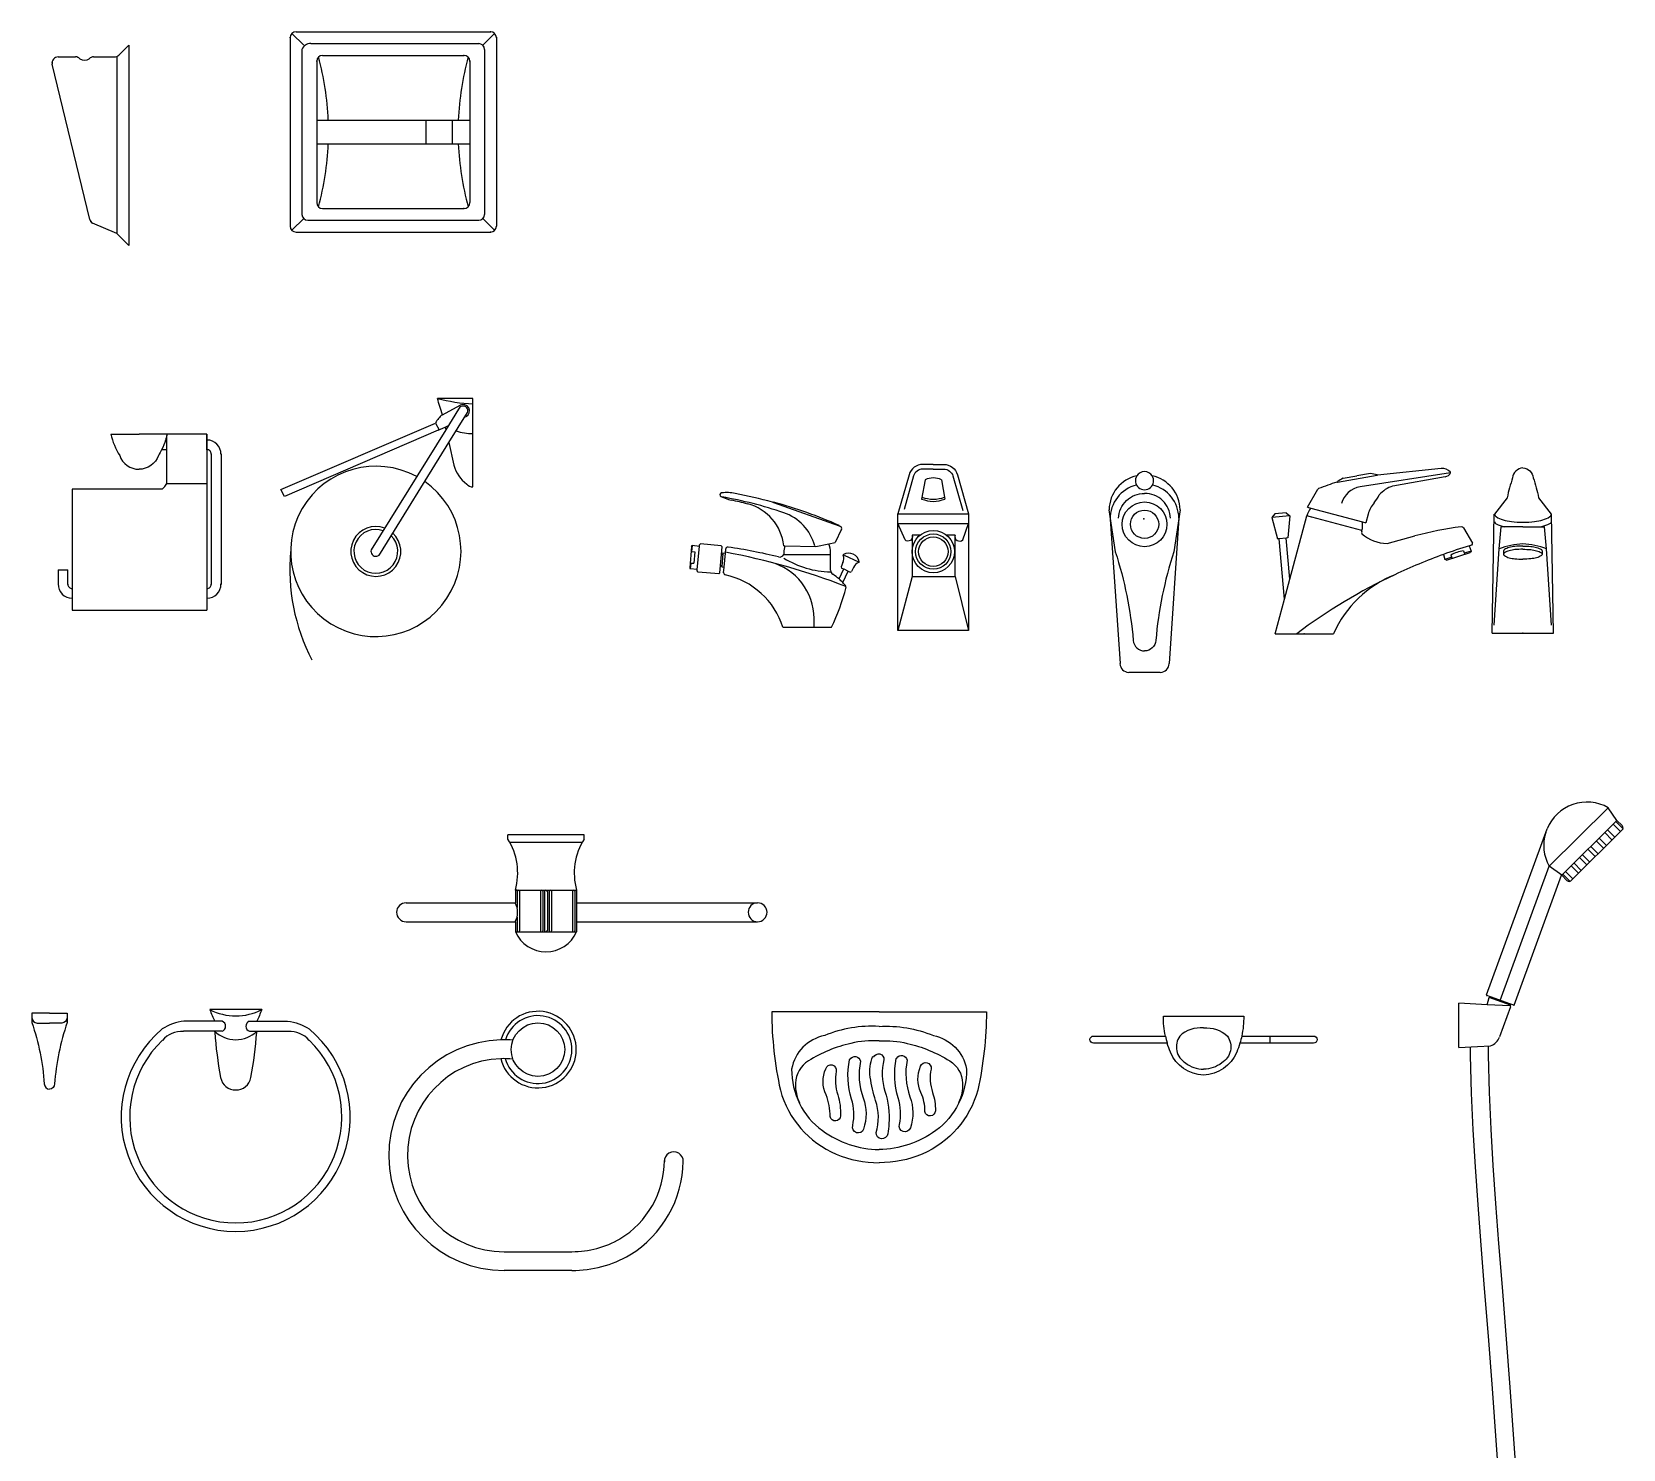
# Model space of a CAD drawing. Header units: metres. Extents: x 30 to 38.4, y 11.3 to 22.1.
# Drawn here: x 31.762 to 33.113, y 20.935 to 22.138 of the extents above; entities that cross this region are included whole.
import ezdxf
from ezdxf.enums import TextEntityAlignment as Align

# ---------------------------------------------------------------- set-up
doc = ezdxf.new("R2010")
doc.units = ezdxf.units.M
doc.header["$MEASUREMENT"] = 0
for name, color, linetype in [('ID-WC', 7, 'Continuous'), ('WC-DET1', 8, 'Continuous'), ('WC-DET2', 15, 'Continuous'), ('WC-OUTL', 7, 'Continuous'), ('WC-SERIAL', 4, 'Continuous')]:
    doc.layers.add(name, color=color, linetype=linetype)
doc.styles.get("Standard").update_dxf_attribs({"font": 'arial.ttf'})

# ---------------------------------------------------------------- blocks, each defined once
blk = doc.blocks.new('TS206AS')
at = {"layer": 'WC-DET1', "color": 7}
for p, q in [((-0.0287, 0.1059), (0.0272, 0.086)), ((-0.0189, 0.0692), (0.0072, 0.0685)), ((0.0072, 0.0685), (0.0183, 0.0708)), ((0.031, 0.0495), (0.0347, 0.0477))]:
    blk.add_line(p, q, dxfattribs=at)
at = {"layer": 'WC-DET1', "color": 8, "linetype": 'Continuous'}
for p, q in [((-0.0976, 0.0693), (-0.0981, 0.0643)), ((-0.0994, 0.0545), (-0.0962, 0.0543)), ((-0.0989, 0.0545), (-0.0993, 0.0496)), ((-0.0985, 0.0644), (-0.0954, 0.0641)), ((-0.0954, 0.0641), (-0.0962, 0.0543)), ((-0.0715, 0.0626), (-0.0725, 0.0516))]:
    blk.add_line(p, q, dxfattribs=at)
at = {"layer": 'WC-DET1', "color": 7, "linetype": 'Continuous'}
for p, q in [((-0.0933, 0.049), (-0.0915, 0.0687)), ((-0.0735, 0.0525), (-0.0727, 0.0619))]:
    blk.add_line(p, q, dxfattribs=at)
at = {"layer": 'WC-DET1', "color": 8}
for p, q in [((-0.0705, 0.051), (-0.0694, 0.0629)), ((-0.0198, 0.0617), (0.0198, 0.0617)), ((0.0314, 0.0612), (0.0434, 0.0555)), ((0.0058, 0), (0.0058, 0.0074))]:
    blk.add_line(p, q, dxfattribs=at)
for centre, radius, start, end in [((-0.1273, -0.2142), 0.3294, 70.9747, 80.4212), ((-0.0333, 0.0583), 0.0412, 15.35, 70.9747), ((-0.1751, -0.5026), 0.5761, 68.8341, 79.4222), ((-0.0436, 0.0074), 0.0494, 0, 75.5442), ((0.022, 0.1272), 0.0803, 238.6514, 268.3708)]:
    blk.add_arc(centre, radius, start, end, dxfattribs=at)
at = {"layer": 'WC-DET1', "color": 7}
blk.add_arc((0, 0.0101), 0.0411, 42.725, 48.7963, dxfattribs=at)
at = {"layer": 'WC-OUTL'}
for p, q in [((-0.0294, 0.1061), (-0.0287, 0.1059)), ((-0.0286, 0.106), (-0.0287, 0.1059)), ((0.0291, 0.0834), (0.0238, 0.0719)), ((0.0272, 0.086), (0.0273, 0.0862)), ((0.0272, 0.086), (0.0282, 0.0856)), ((-0.0729, 0.0692), (-0.0722, 0.0683)), ((-0.0199, 0.0692), (-0.0195, 0.0692)), ((-0.0195, 0.0692), (-0.0189, 0.0692)), ((0.0183, 0.0708), (0.0238, 0.0719)), ((-0.0715, 0.0631), (-0.0694, 0.0629)), ((-0.0694, 0.0629), (-0.0691, 0.0666)), ((0.0198, 0.0617), (0.0198, 0.0635)), ((0.0198, 0.0485), (0.0198, 0.0617)), ((0.0303, 0.0549), (0.0287, 0.0514)), ((-0.0741, 0.0461), (-0.075, 0.0454)), ((-0.0735, 0.0525), (-0.0732, 0.0525)), ((-0.0725, 0.0516), (-0.0725, 0.0512)), ((-0.0725, 0.0512), (-0.0705, 0.051)), ((-0.0709, 0.0463), (-0.0705, 0.051)), ((0.0287, 0.0514), (0.0291, 0.0503)), ((0.0291, 0.0503), (0.031, 0.0495)), ((0.0347, 0.0477), (0.0366, 0.0469)), ((0.0366, 0.0469), (0.0377, 0.0473)), ((0.0393, 0.0507), (0.0377, 0.0473)), ((-0.0206, 0), (0.0206, 0)), ((-0.0173, 0), (0.0206, 0))]:
    blk.add_line(p, q, dxfattribs=at)
at = {"layer": 'WC-OUTL', "linetype": 'Continuous'}
for p, q in [((-0.0982, 0.0685), (-0.0997, 0.0504)), ((-0.0982, 0.0685), (-0.0976, 0.0693)), ((-0.0915, 0.0687), (-0.0976, 0.0693)), ((-0.0915, 0.0687), (-0.0914, 0.07)), ((-0.0905, 0.0707), (-0.0914, 0.07)), ((-0.0729, 0.0692), (-0.0905, 0.0707)), ((-0.0727, 0.0619), (-0.0722, 0.0683)), ((-0.0727, 0.0619), (-0.0724, 0.0619)), ((-0.0715, 0.0631), (-0.0715, 0.0626)), ((-0.0715, 0.0631), (-0.0715, 0.0626)), ((-0.0198, 0.0635), (-0.0198, 0.0617)), ((-0.0997, 0.0504), (-0.0993, 0.0496)), ((-0.0933, 0.049), (-0.0993, 0.0496)), ((-0.0934, 0.0478), (-0.0933, 0.049)), ((-0.0926, 0.0469), (-0.0934, 0.0478)), ((-0.075, 0.0454), (-0.0926, 0.0469)), ((-0.0741, 0.0461), (-0.0735, 0.0525)), ((-0.0725, 0.0516), (-0.0725, 0.0512)), ((0.0271, 0.0411), (0.031, 0.0495)), ((0.0302, 0.038), (0.0347, 0.0477))]:
    blk.add_line(p, q, dxfattribs=at)
at = {"layer": 'WC-OUTL'}
for centre, radius, start, end in [((-0.0725, 0.1124), 0.00165, 95.1491, 245.0653), ((-0.0558, 0.1483), 0.0412, 245.0653, 257.8972), ((-0.0689, 0.0731), 0.0412, 79.2209, 95.1491), ((-0.1382, -0.291), 0.4118, 74.6844, 79.2254), ((-0.133, -0.2117), 0.3269, 75.3849, 77.8972), ((-0.0609, 0.0649), 0.0412, 6.0201, 75.3849), ((-0.0284, 0.106), 0.000247, 74.5255, 160.4286), ((-0.1382, -0.2907), 0.4118, 66.3318, 74.5255), ((0.027, 0.0863), 0.000247, 340.4286, 66.3318), ((0.0277, 0.0841), 0.00165, 334.9645, 70.4212), ((-0.0675, 0.0664), 0.00165, 81.5201, 175), ((-0.14, -0.4203), 0.4938, 76.4478, 81.5201), ((0, 0.0635), 0.0198, 163.2686, 180), ((0, 0.0635), 0.0198, 360, 21.7303), ((-0.0234, 0.0637), 0.00411, 256.4478, 331.146), ((0.0229, 0.0584), 0.00823, 335, 19.4153), ((0.031, 0.0613), 0.000411, 120.6131, 199.4153), ((0.0353, 0.054), 0.00889, 9.3869, 120.6131), ((0.0467, 0.0473), 0.00823, 110.5847, 155), ((0.0437, 0.0554), 0.000411, 290.5847, 9.3869), ((-0.0733, 0.0517), 0.000823, 355, 85), ((-0.0692, 0.0461), 0.00165, 175, 257.9372), ((-0.0833, -0.0199), 0.0658, 17.5793, 77.9372), ((0.0239, 0.0485), 0.00411, 180, 238.1084), ((0, 0.0101), 0.0411, 48.7963, 58.1084), ((-0.127, 0.0728), 0.1646, 333.7398, 346.3558), ((0, 0.0101), 0.0411, 37.2685, 42.725), ((0.0317, 0.0343), 0.00123, 346.3558, 37.2685)]:
    blk.add_arc(centre, radius, start, end, dxfattribs=at)
at = {"layer": 'WC-OUTL', "linetype": 'Continuous'}
blk.add_arc((-0.0723, 0.0627), 0.000823, 265, 355, dxfattribs=at)
at = {"layer": 'WC-SERIAL', "flags": 3}
blk.add_attdef('SERIAL', text='', height=0.015, dxfattribs=at).set_placement((-0.0439, 0.1516), align=Align.TOP_CENTER)
blk = doc.blocks.new('TS210AF')
at = {"layer": 'WC-DET1'}
for points in [[(0, 0.137), (-0.0089, 0.137, 0.33486), (-0.0167, 0.1312), (-0.0248, 0.1027)], [(0, 0.137), (0.0089, 0.137, -0.33486), (0.0167, 0.1312), (0.025, 0.1018)], [(-0.0096, 0.1132, 0.070874), (0, 0.1114, 0.070874), (0.0096, 0.1132)], [(-0.018, 0.081, -0.802172), (-0.024, 0.077), (-0.03, 0.091)], [(0.0185, 0.081, 0.760818), (0.025, 0.077), (0.03, 0.091)]]:
    blk.add_lwpolyline(points, format="xyb", dxfattribs=at)
at = {"layer": 'WC-DET1', "color": 7}
for points in [[(-0.03, 0.099), (0.03, 0.099)], [(-0.0113, 0.081), (-0.018, 0.081), (-0.018, 0.046), (0.0185, 0.046), (0.0185, 0.081), (0.0113, 0.081)]]:
    blk.add_lwpolyline(points, dxfattribs=at)
at = {"layer": 'WC-DET1'}
for points in [[(-0.03, 0.091), (0.03, 0.091)], [(-0.018, 0.046), (-0.03, 0)], [(0.0185, 0.046), (0.03, 0)]]:
    blk.add_lwpolyline(points, dxfattribs=at)
at = {"layer": 'WC-DET1', "color": 7}
blk.add_circle((0, 0.067), 0.018, dxfattribs=at)
at = {"layer": 'WC-DET1'}
blk.add_circle((0, 0.067), 0.015, dxfattribs=at)
at = {"layer": 'WC-DET2'}
blk.add_circle((0, 0.067), 0.0125, dxfattribs=at)
at = {"layer": 'WC-OUTL'}
for points in [[(0, 0.141), (-0.0089, 0.141, 0.33486), (-0.0205, 0.1323), (-0.03, 0.099)], [(0, 0.141), (0.0089, 0.141, -0.33486), (0.0205, 0.1323), (0.03, 0.099)], [(-0.0099, 0.1116, 0.073095), (0, 0.1096, 0.073095), (0.0099, 0.1116)]]:
    blk.add_lwpolyline(points, format="xyb", dxfattribs=at)
for points in [[(-0.007, 0.128), (-0.0099, 0.1116)], [(0.007, 0.128), (0.0099, 0.1116)], [(0.03, 0.099), (0.03, 0), (-0.03, 0), (-0.03, 0.099)]]:
    blk.add_lwpolyline(points, dxfattribs=at)
blk.add_arc((0, 0.1124), 0.0171, 65.8105, 114.1895, dxfattribs=at)
at = {"layer": 'WC-SERIAL', "flags": 3}
blk.add_attdef('SERIAL', text='', height=0.00705, dxfattribs=at).set_placement((0, -0.0064), align=Align.TOP_CENTER)
blk = doc.blocks.new('TS200FP')
blk.add_point((0, 0))
at = {"layer": 'WC-DET1'}
for points in [[(-0.0215, 0.0005, -0.414214), (0.0005, 0.0215, -0.685598)], [(0.0225, 0.0005, 0.414214), (0.0005, 0.0215, 0.685598)]]:
    blk.add_lwpolyline(points, format="xyb", dxfattribs=at)
at = {"layer": 'WC-DET1', "color": 7}
for points in [[(-0.0243, -0.0279, -0.056937), (-0.0091, -0.1032, 0.386594), (0.0005, -0.1121, 0.042563)], [(0.0253, -0.0279, 0.056937), (0.0101, -0.1032, -0.386594), (0.0005, -0.1121, -0.042563)]]:
    blk.add_lwpolyline(points, format="xyb", dxfattribs=at)
at = {"layer": 'WC-DET1'}
for radius in [0.019, 0.012]:
    blk.add_circle((0.0005, -0.0046), radius, dxfattribs=at)
at = {"layer": 'WC-DET1', "color": 7}
for centre, radius, start, end in [((0.0005, 0.0004), 0.0291, 103.4509, 181.3715), ((0.0005, 0.0324), 0.00772, 147.5959, 32.4041), ((0.0005, 0.0004), 0.0291, 0.6217, 76.5491)]:
    blk.add_arc(centre, radius, start, end, dxfattribs=at)
at = {"layer": 'WC-OUTL'}
for p, q in [((-0.0297, 0.0077), (-0.0243, -0.0279)), ((0.0296, 0.0007), (0.0213, -0.1228)), ((0.0307, 0.0077), (0.0253, -0.0279)), ((-0.0286, -0.0003), (-0.0203, -0.1228)), ((0.0139, -0.1303), (-0.0129, -0.1303))]:
    blk.add_line(p, q, dxfattribs=at)
for centre, radius, start, end in [((0.0002, 0.0074), 0.0298, 101.9469, 179.2708), ((0.0005, 0.0324), 0.00772, 32.4041, 147.5959), ((0.0008, 0.0074), 0.0298, 0.7292, 78.0531), ((-0.0129, -0.1228), 0.00744, 180, 270), ((0.0139, -0.1228), 0.00744, 270, 0)]:
    blk.add_arc(centre, radius, start, end, dxfattribs=at)
at = {"layer": 'WC-SERIAL', "flags": 3}
blk.add_attdef('SERIAL', text='', height=0.0169, dxfattribs=at).set_placement((0.0149, -0.149), align=Align.TOP_CENTER)
blk = doc.blocks.new('TS200FS')
blk.add_point((0, 0))
at = {"layer": 'WC-DET1'}
for p, q in [((0.1242, 0.1367), (0.0473, 0.1246)), ((0.0281, 0.1287), (0.0618, 0.1345)), ((0.0489, 0.0875), (0.0021, 0.1001)), ((0.0061, 0.099), (0.0021, 0.1001)), ((0.1415, 0.0702), (0.1358, 0.0684)), ((0.1251, 0.0649), (0.1194, 0.063))]:
    blk.add_line(p, q, dxfattribs=at)
at = {"layer": 'WC-DET1', "linetype": 'Continuous'}
for p, q in [((-0.0122, 0.1), (-0.0276, 0.0986)), ((0.1351, 0.0703), (0.1361, 0.0674)), ((0.1244, 0.0668), (0.1254, 0.064))]:
    blk.add_line(p, q, dxfattribs=at)
at = {"layer": 'WC-DET1', "color": 7}
for p, q in [((0.0054, 0.1067), (0.0494, 0.0949)), ((-0.0153, 0.0812), (-0.0213, 0.0807)), ((-0.0168, 0.0294), (-0.0123, 0.0463))]:
    blk.add_line(p, q, dxfattribs=at)
at = {"layer": 'WC-DET1'}
for centre, radius, start, end in [((0.0503, 0.1055), 0.0194, 98.922, 165), ((0.1378, 0.0437), 0.0267, 95.8612, 120.1388), ((0.2834, -0.3877), 0.4841, 115.2487, 126.7827)]:
    blk.add_arc(centre, radius, start, end, dxfattribs=at)
at = {"layer": 'WC-DET1', "color": 7}
blk.add_arc((0.2834, -0.3877), 0.4841, 107.2235, 109.9742, dxfattribs=at)
at = {"layer": 'WC-OUTL'}
for p, q in [((0.0562, 0.136), (0.0445, 0.134)), ((0.1162, 0.1402), (0.0621, 0.1346)), ((0.0026, 0.1075), (0.0116, 0.1228)), ((0.0277, 0.1286), (0.0281, 0.1287)), ((0.028, 0.1292), (0.0281, 0.1287)), ((0.0329, 0.132), (0.0445, 0.134)), ((0.0618, 0.135), (0.0618, 0.1345)), ((0.0618, 0.1345), (0.0621, 0.1346)), ((0.1195, 0.1332), (0.075, 0.1254)), ((-0.025, 0.1018), (-0.0276, 0.0986)), ((-0.0154, 0.1026), (-0.0122, 0.1)), ((-0.0123, 0.0463), (0.0021, 0.1001)), ((0.0026, 0.1075), (0.0054, 0.1067)), ((0.0494, 0.0949), (0.0522, 0.0942)), ((0.0541, 0.1015), (0.0522, 0.0942)), ((-0.014, 0.0814), (-0.0153, 0.0812)), ((0.0487, 0.0866), (0.0489, 0.0875)), ((0.0703, 0.0767), (0.0939, 0.083)), ((0.135, 0.0898), (0.1427, 0.0768)), ((-0.0213, 0.0807), (-0.0227, 0.0806)), ((0.1206, 0.0624), (0.1408, 0.069)), ((0.14, 0.0747), (0.1415, 0.0702)), ((0.1415, 0.0702), (0.1408, 0.069)), ((0.118, 0.0673), (0.1194, 0.063)), ((0.1206, 0.0624), (0.1194, 0.063)), ((-0.0247, 0), (-0.0168, 0.0294)), ((-0.0247, 0), (0.0247, 0))]:
    blk.add_line(p, q, dxfattribs=at)
at = {"layer": 'WC-OUTL', "linetype": 'Continuous'}
for p, q in [((-0.0276, 0.0986), (-0.0227, 0.0806)), ((-0.0154, 0.1026), (-0.025, 0.1018)), ((-0.0122, 0.1), (-0.014, 0.0814)), ((-0.0123, 0.0463), (-0.0153, 0.0812)), ((-0.0168, 0.0294), (-0.0213, 0.0807))]:
    blk.add_line(p, q, dxfattribs=at)
at = {"layer": 'WC-OUTL'}
for centre, radius, start, end in [((0.0515, 0.0936), 0.0426, 76.0589, 83.7197), ((0.1167, 0.1296), 0.0107, 45.8998, 92.6961), ((0.1185, 0.1395), 0.00635, 279.1856, 333.9963), ((0.1237, 0.1369), 0.000484, 333.9963, 45.8998), ((0.0125, 0.1223), 0.000968, 111.6941, 149.4759), ((0.0837, -0.0568), 0.1937, 106.7996, 111.6941), ((0.0515, 0.0936), 0.0426, 115.8389, 123.4996), ((0.0822, 0.1023), 0.0242, 107.3962, 140.1442), ((0.0775, 0.0952), 0.0242, 138.8118, 165), ((0.0374, 0.1303), 0.029, 318.8118, 334.5122), ((0.0252, 0.0928), 0.0242, 144.9732, 162.5665), ((0.0253, 0.0928), 0.0242, 347.4335, 5.0268), ((0.0515, 0.0859), 0.0029, 165, 198.1024), ((0.0709, 0.1103), 0.0337, 228.8376, 268.9408), ((0.1692, -0.1975), 0.2905, 97.1403, 105.0196), ((0.1333, 0.0888), 0.00194, 30.7986, 97.1403), ((0.2834, -0.3877), 0.4841, 106.9528, 107.2235), ((0.1419, 0.0763), 0.000968, 286.9528, 30.7986), ((0.2834, -0.3877), 0.4841, 109.9742, 115.2487), ((0.113, -0.0397), 0.0968, 111.9114, 155.7952)]:
    blk.add_arc(centre, radius, start, end, dxfattribs=at)
at = {"layer": 'WC-SERIAL', "flags": 3}
blk.add_attdef('SERIAL', text='', height=0.0169, dxfattribs=at).set_placement((0.071, -0.03), align=Align.TOP_CENTER)
blk = doc.blocks.new('TS200FF')
for q in [(-0.0184, 0.0903), (0.0184, 0.0903)]:
    blk.add_line((0, 0.0903), q)
blk.add_lwpolyline([(-0.0241, 0.101, 0.217835), (-0.0227, 0.0989, 0.080347), (-0.0168, 0.0961, 0.03928), (-0.0097, 0.0947, 0.028774), (0.0001, 0.0942, 0.028774), (0.0099, 0.0947, 0.03928), (0.0169, 0.0961, 0.080347), (0.0228, 0.0989, 0.212828), (0.0243, 0.101, 0.245779)], format="xyb")
for centre, start, end in [((0.001, 0.0204), 91.0293, 112.4083), ((-0.001, 0.0204), 67.5917, 88.9707)]:
    blk.add_arc(centre, 0.0553, start, end)
blk.add_point((0, 0))
at = {"layer": 'WC-DET1', "color": 7}
for p, q in [((-0.0164, 0.0697), (-0.0164, 0.067)), ((0.0163, 0.0697), (0.0163, 0.067)), ((0.0163, 0.0697), (0.0163, 0.067))]:
    blk.add_line(p, q, dxfattribs=at)
for points in [[(0, 0.1402, 0.376009), (-0.0087, 0.1318, 0.036855), (-0.0133, 0.115), (-0.0241, 0.101)], [(0, 0.1402, -0.376009), (0.0088, 0.1318, -0.036855), (0.0133, 0.115), (0.0241, 0.101)], [(-0.0201, 0.0715), (-0.0184, 0.0903, -0.596503)], [(0.0201, 0.0715), (0.0184, 0.0903, 0.596503)], [(0, 0.0739, 0.026507), (-0.0067, 0.0736, 0.036376), (-0.0116, 0.0727, 0.076064), (-0.0157, 0.0709, 0.259522), (-0.0164, 0.0697, 0.259522)], [(0, 0.0712, 0.026507), (-0.0067, 0.0709, 0.036376), (-0.0116, 0.07, 0.076064), (-0.0157, 0.0682, 0.259522), (-0.0164, 0.067, 0.259522)], [(0, 0.0739, -0.026507), (0.0067, 0.0736, -0.036376), (0.0116, 0.0727, -0.076064), (0.0157, 0.0709, -0.259522), (0.0163, 0.0697, -0.259522)], [(0, 0.0712, -0.026507), (0.0067, 0.0709, -0.036376), (0.0116, 0.07, -0.076064), (0.0157, 0.0682, -0.259522), (0.0163, 0.067, -0.259522)], [(-0.0164, 0.067, 0.259522), (-0.0157, 0.0658, 0.076064), (-0.0116, 0.064, 0.036376), (-0.0067, 0.0632, 0.026507), (0, 0.0628, 0.026507)], [(0.0163, 0.067, -0.259522), (0.0157, 0.0658, -0.076064), (0.0116, 0.064, -0.036376), (0.0067, 0.0632, -0.026507), (0, 0.0628, -0.026507)]]:
    blk.add_lwpolyline(points, format="xyb", dxfattribs=at)
at = {"layer": 'WC-DET1'}
for points in [[(-0.0241, 0.0949, 0.217835), (-0.0227, 0.0927, 0.051896), (-0.0157, 0.0903, 0.032397)], [(0.0241, 0.0949, -0.217835), (0.0227, 0.0927, -0.051896), (0.0157, 0.0903, -0.032397)], [(-0.0244, 0.0069), (-0.0201, 0.0715, -0.597652)], [(0.0244, 0.0069), (0.0201, 0.0715, 0.597652)]]:
    blk.add_lwpolyline(points, format="xyb", dxfattribs=at)
at = {"layer": 'WC-OUTL'}
for p, q in [((-0.026, 0), (-0.0243, 0.101)), ((0.0259, 0), (0.0243, 0.101)), ((-0.026, 0), (0.026, 0))]:
    blk.add_line(p, q, dxfattribs=at)
at = {"layer": 'WC-SERIAL', "flags": 3}
blk.add_attdef('SERIAL', text='', height=0.0169, dxfattribs=at).set_placement((0.0108, -0.0276), align=Align.TOP_CENTER)
blk = doc.blocks.new('C809P')
at = {"layer": 'WC-DET1'}
for points in [[(-0.015, -0.0041, 0.333333), (-0.0105, -0.0086), (0, -0.0086)], [(0.015, -0.0041, -0.333333), (0.0105, -0.0086), (0, -0.0086)]]:
    blk.add_lwpolyline(points, format="xyb", dxfattribs=at)
at = {"layer": 'WC-OUTL'}
for points in [[(0, 0), (-0.015, 0), (-0.015, -0.0081, -0.065815), (-0.0044, -0.0602, 0.369443), (0, -0.0647, 0.705826)], [(0, 0), (0.015, 0), (0.015, -0.0081, 0.065815), (0.0044, -0.0602, -0.369443), (0, -0.0647, -0.705826)]]:
    blk.add_lwpolyline(points, format="xyb", dxfattribs=at)
at = {"layer": 'WC-SERIAL', "flags": 3}
blk.add_attdef('SERIAL', text='', height=0.00323, dxfattribs=at).set_placement((0, -0.0648), align=Align.TOP_CENTER)
blk = doc.blocks.new('C830P')
at = {"layer": 'WC-DET1'}
for points in [[(0, -0.0125, 0.116134), (-0.0461, -0.0202, 0.311184), (-0.0742, -0.0486, 0.243403), (-0.0481, -0.1009, 0.155195), (0, -0.1169, 0.906568)], [(0, -0.0125, -0.116134), (0.0461, -0.0202, -0.311184), (0.0742, -0.0486, -0.243403), (0.0481, -0.1009, -0.155195), (0, -0.1169, -0.906568)], [(0, -0.0248, 0.072754), (-0.0239, -0.0268, 0.082505), (-0.06, -0.0417, 0.249901), (-0.0709, -0.0605, 0.118273), (-0.0675, -0.0774, 9.255828)], [(0, -0.0248, -0.072754), (0.0239, -0.0268, -0.082505), (0.06, -0.0417, -0.249901), (0.0709, -0.0605, -0.118273), (0.0675, -0.0774, -9.255828)]]:
    blk.add_lwpolyline(points, format="xyb", dxfattribs=at)
at = {"layer": 'WC-DET2'}
for points in [[(-0.0248, -0.0404, -0.688698), (-0.0158, -0.042, 0.139235), (-0.0135, -0.0731, -0.170921), (-0.0132, -0.0996, -0.984826), (-0.0224, -0.0966, 0.128787), (-0.0234, -0.0741, -0.126054), (-0.0251, -0.0407, -0.300868)], [(0.015, -0.0394, -0.688698), (0.0239, -0.041, 0.139235), (0.0262, -0.0721, -0.170921), (0.0266, -0.0986, -0.984826), (0.0173, -0.0956, 0.128787), (0.0163, -0.0731, -0.126054), (0.0146, -0.0397, -0.300868)]]:
    blk.add_lwpolyline(points, format="xyb", close=True, dxfattribs=at)
for points in [[(-0.0046, -0.0384, -0.854745), (0.0041, -0.0407, 0.139827), (0.005, -0.0675, -0.097762), (0.0084, -0.095, -0.020031), (0.0074, -0.1036, -0.94605), (-0.0026, -0.1026, 0.159012), (-0.0029, -0.0754, -0.049131), (-0.0075, -0.0556, -0.128281), (-0.0053, -0.0378, -0.944576)], [(-0.0453, -0.0483, -0.951793), (-0.0363, -0.0506, 0.130859), (-0.035, -0.0705, -0.078268), (-0.0327, -0.0883, -0.900318), (-0.0416, -0.089, 0.103223), (-0.045, -0.0705, -0.213295), (-0.0453, -0.0483, -1.154116)], [(0.0352, -0.0463, -0.951793), (0.0441, -0.0486, 0.130859), (0.0454, -0.0685, -0.089688), (0.0478, -0.084, -0.900318), (0.0388, -0.0847, 0.117414), (0.0355, -0.0685, -0.213295), (0.0352, -0.0463, -1.154116)]]:
    blk.add_lwpolyline(points, format="xyb", dxfattribs=at)
at = {"layer": 'WC-OUTL'}
for points in [[(0, 0), (-0.0911, 0, 0.053047), (-0.0838, -0.0665, 0.229329), (-0.0365, -0.1208, 0.102688), (0, -0.1281, 0.818256)], [(0, 0), (0.0911, 0, -0.053047), (0.0838, -0.0665, -0.229329), (0.0365, -0.1208, -0.102688), (0, -0.1281, -0.818256)]]:
    blk.add_lwpolyline(points, format="xyb", dxfattribs=at)
at = {"layer": 'WC-SERIAL', "flags": 3}
blk.add_attdef('SERIAL', text='', height=0.0109, dxfattribs=at).set_placement((0.0294, 0.0094), align=Align.CENTER)
blk = doc.blocks.new('C833P')
at = {"layer": 'WC-DET1'}
blk.add_line((0.0565, -0.023), (0.0565, -0.017), dxfattribs=at)
for points in [[(0, -0.0101, 0.211703), (-0.0202, -0.017, 0.433648), (-0.0154, -0.0398, 0.165938), (0, -0.0452, 0.365034)], [(0, -0.0101, -0.211703), (0.0202, -0.017, -0.433648), (0.0154, -0.0398, -0.165938), (0, -0.0452, -0.365034)]]:
    blk.add_lwpolyline(points, format="xyb", dxfattribs=at)
at = {"layer": 'WC-DET1', "color": 7}
for points in [[(-0.0324, -0.017, 0.019928), (-0.0309, -0.023, 0.293065)], [(0.0324, -0.017, -0.019928), (0.0309, -0.023, -0.293065)]]:
    blk.add_lwpolyline(points, format="xyb", dxfattribs=at)
at = {"layer": 'WC-OUTL'}
blk.add_lwpolyline([(0, -0.0502, -0.293065), (-0.0281, -0.0307, -0.026248), (-0.0309, -0.023), (-0.0934, -0.023, -1), (-0.0934, -0.017), (-0.0324, -0.017, -0.05525), (-0.0341, 0), (0, 0), (0.0341, 0, -0.05525), (0.0324, -0.017), (0.0934, -0.017, -1), (0.0934, -0.023), (0.0309, -0.023, -0.026248), (0.0281, -0.0307, -0.293065)], format="xyb", close=True, dxfattribs=at)
at = {"layer": 'WC-SERIAL', "flags": 3}
blk.add_attdef('SERIAL', text='', height=0.0075, dxfattribs=at).set_placement((-0.0038, 0.0105), align=Align.CENTER)
blk = doc.blocks.new('CT762F')
at = {"layer": 'WC-DET1', "color": 7}
for p, q in [((-0.0117, -0.0184), (-0.0181, -0.0184)), ((0.0117, -0.0184), (0.0181, -0.0184))]:
    blk.add_line(p, q, dxfattribs=at)
for points in [[(-0.0116, -0.0099), (-0.0178, -0.0099)], [(0.0116, -0.0099), (0.0178, -0.0099)]]:
    blk.add_lwpolyline(points, dxfattribs=at)
at = {"layer": 'WC-DET1'}
for centre, radius, start, end in [((0, 0.0431), 0.0484, 242.9261, 297.0739), ((0.0012, 0.0032), 0.0289, 228.3027, 267.7143), ((-0.0012, 0.0032), 0.0289, 272.2857, 311.6973)]:
    blk.add_arc(centre, radius, start, end, dxfattribs=at)
at = {"layer": 'WC-DET1', "color": 7}
for centre, start, end in [((-0.0131, -0.0141), 288.8464, 69.4271), ((0.0131, -0.0141), 110.5729, 251.1536)]:
    blk.add_arc(centre, 0.0045, start, end, dxfattribs=at)
at = {"layer": 'WC-OUTL'}
for p, q in [((0.022, 0), (-0.022, 0)), ((-0.0181, -0.0184), (-0.0444, -0.0184)), ((0.0181, -0.0184), (0.0444, -0.0184))]:
    blk.add_line(p, q, dxfattribs=at)
for points in [[(0.022, 0, -0.033809), (0.0178, -0.0099, -0.623696)], [(-0.044, -0.0099, 0.12465), (-0.0624, -0.0164, 3.568512)], [(-0.022, 0, 0.033809), (-0.0178, -0.0099, 0.623696)], [(0.044, -0.0099, -0.12465), (0.0624, -0.0164, -3.568512)]]:
    blk.add_lwpolyline(points, format="xyb", dxfattribs=at)
for points in [[(-0.0178, -0.0099), (-0.044, -0.0099)], [(0.0178, -0.0099), (0.044, -0.0099)]]:
    blk.add_lwpolyline(points, dxfattribs=at)
for centre, radius, start, end in [((0, -0.091), 0.0972, 129.8893, 50.1107), ((0, -0.091), 0.09, 133.8028, 46.1972), ((-0.0457, -0.04), 0.0216, 86.6262, 139.9839), ((0.2905, 0.0008), 0.3089, 183.686, 190.9134), ((-0.2905, 0.0008), 0.3089, 349.0866, 356.314), ((0.0457, -0.04), 0.0216, 40.0161, 93.3738), ((-0.0003, -0.0553), 0.0128, 190.9134, 271.7883), ((0.0003, -0.0553), 0.0128, 268.2117, 349.0866)]:
    blk.add_arc(centre, radius, start, end, dxfattribs=at)
at = {"layer": 'WC-SERIAL', "flags": 3}
blk.add_attdef('SERIAL', text='', height=0.0105, dxfattribs=at).set_placement((0, -0.1053), align=Align.TOP_CENTER)
blk = doc.blocks.new('CT767P')
blk.add_line((0.0577, -0.1311), (0.0577, -0.1393))
at = {"layer": 'WC-DET1', "color": 7}
for p, q in [((0.0235, -0.0132), (0.0235, -0.005)), ((0.0577, -0.0132), (0.0577, -0.005)), ((0.0577, -0.005), (0.0577, -0.0132)), ((0.0235, -0.0418), (0.0578, -0.0418)), ((-0.0568, -0.1311), (-0.0568, -0.1393))]:
    blk.add_line(p, q, dxfattribs=at)
for points in [[(0.0225, -0.005, -0.040518), (0.0192, -0.0132, -0.321982)], [(0.0238, 0, -0.005174), (0.0235, -0.0011, -0.321982)]]:
    blk.add_lwpolyline(points, format="xyb", dxfattribs=at)
at = {"layer": 'WC-OUTL'}
for p, q in [((-0.0238, 0), (0, 0)), ((0.0238, 0), (0, 0)), ((0.0577, 0), (0.0235, 0)), ((0.0577, -0.005), (0.0577, 0)), ((0.0577, 0), (0.0577, -0.005)), ((0.0235, -0.005), (0.0235, -0.0011)), ((0.0235, -0.0418), (0.0235, -0.0132)), ((0.0577, -0.0132), (0.0577, -0.1311)), ((-0.0568, -0.0466), (-0.0568, -0.1311)), ((-0.0148, -0.0466), (-0.0568, -0.0466)), ((0.0148, -0.0466), (-0.0148, -0.0466)), ((0.0197, -0.0466), (0.0148, -0.0466)), ((0.0197, -0.0466), (0.0219, -0.0445)), ((0.0219, -0.0445), (0.0235, -0.0418)), ((-0.0687, -0.1151), (-0.0605, -0.1151)), ((-0.0568, -0.1393), (-0.0568, -0.1493)), ((0.0577, -0.1393), (0.0577, -0.1493)), ((-0.0568, -0.1493), (0.0577, -0.1493))]:
    blk.add_line(p, q, dxfattribs=at)
for points in [[(-0.0238, 0, 0.090499), (-0.0164, -0.0181, 0.321982), (0, -0.0298, -0.335937)], [(0.0192, -0.0132, -0.026107), (0.0164, -0.0181, -0.321982), (0, -0.0298, 0.335937)], [(0.0235, -0.0132), (0.0192, -0.0132, -0.414214)], [(0.0235, -0.0011, -0.018484), (0.0225, -0.005, -0.321982)]]:
    blk.add_lwpolyline(points, format="xyb", dxfattribs=at)
for points in [[(0.0225, -0.005), (0.0235, -0.005)], [(0.0614, -0.1275), (0.0614, -0.0168)], [(0.0696, -0.0167), (0.0696, -0.1276)], [(-0.0687, -0.1151), (-0.0687, -0.1276)], [(-0.0605, -0.1275), (-0.0605, -0.1151)]]:
    blk.add_lwpolyline(points, dxfattribs=at)
for centre, radius, start, end in [((0.0577, -0.0168), 0.0118, 358.7408, 90.0337), ((0.0577, -0.0168), 0.00365, 358.7408, 90.0337), ((-0.0568, -0.1274), 0.0118, 178.7408, 270.0337), ((-0.0568, -0.1274), 0.00365, 178.7408, 270.0337), ((0.0577, -0.1274), 0.0118, 269.9663, 1.2592), ((0.0577, -0.1274), 0.00365, 269.9663, 1.2592)]:
    blk.add_arc(centre, radius, start, end, dxfattribs=at)
at = {"layer": 'WC-SERIAL', "flags": 3}
blk.add_attdef('SERIAL', text='', height=0.00843, dxfattribs=at).set_placement((0.0031, -0.0942), align=Align.TOP_CENTER)
blk = doc.blocks.new('CT767S')
at = {"layer": 'WC-DET1', "color": 7}
for p, q in [((-0.0258, -0.0139), (-0.0107, -0.0057)), ((-0.0316, -0.021), (-0.0286, -0.0267)), ((-0.0234, -0.0244), (-0.0207, -0.0231)), ((-0.007, -0.0161), (-0.0058, -0.0155))]:
    blk.add_line(p, q, dxfattribs=at)
at = {"layer": 'WC-DET1'}
blk.add_lwpolyline([(-0.03, 0, 0.057462), (0, -0.0046, 5.605972)], format="xyb", dxfattribs=at)
at = {"layer": 'WC-DET1', "color": 7}
blk.add_lwpolyline([(-0.0204, -0.0376), (-0.0044, -0.012, 1), (-0.0122, -0.0093), (-0.0229, -0.0266, 1.007879)], format="xyb", dxfattribs=at)
blk.add_arc((-0.0083, -0.0106), 0.00548, 297.6906, 117.6564, dxfattribs=at)
at = {"layer": 'WC-DET1'}
for start, end in [(240.3818, 241.6913), (251.9706, 270.2916)]:
    blk.add_arc((-0.0002, 0.0152), 0.0451, start, end, dxfattribs=at)
at = {"layer": 'WC-DET2'}
for centre, radius, start, end in [((-0.0823, -0.1299), 0.0723, 61.36, 55.0211), ((-0.0823, -0.1299), 0.0212, 69.074, 47.3343), ((-0.0823, -0.1299), 0.0186, 70.64, 45.774), ((0.0118, -0.1451), 0.1671, 174.7828, 207.4209)]:
    blk.add_arc(centre, radius, start, end, dxfattribs=at)
at = {"layer": 'WC-OUTL'}
for p, q in [((0, 0), (-0.03, 0)), ((0, -0.0751), (0, 0)), ((-0.0294, -0.0271), (-0.0234, -0.0244)), ((-0.0234, -0.0245), (-0.0229, -0.0266)), ((-0.0204, -0.0376), (-0.016, -0.0568))]:
    blk.add_line(p, q, dxfattribs=at)
for points in [[(-0.0258, -0.0139, -0.008779), (-0.03, 0, 7.384675)], [(-0.0229, -0.0266), (-0.0862, -0.1285, 1.007879)], [(-0.0784, -0.1313), (-0.0204, -0.0376, 1)], [(-0.016, -0.0568, 0.170785), (-0.0052, -0.0728, 0.234454), (0, -0.0751, 0.013031)], [(-0.0862, -0.1285, 1.007879), (-0.0784, -0.1313)]]:
    blk.add_lwpolyline(points, format="xyb", dxfattribs=at)
blk.add_lwpolyline([(-0.0294, -0.0271), (-0.1599, -0.0832), (-0.1629, -0.0775), (-0.0316, -0.021)], dxfattribs=at)
blk.add_arc((-0.012, -0.0311), 0.0221, 128.859, 152.5496, dxfattribs=at)
at = {"layer": 'WC-SERIAL', "flags": 3}
blk.add_attdef('SERIAL', text='', height=0.00843, dxfattribs=at).set_placement((-0.0798, -0.1625), align=Align.TOP_CENTER)
blk = doc.blocks.new('CT775F')
at = {"layer": 'WC-DET1', "color": 7}
blk.add_circle((0, 0), 0.0227, dxfattribs=at)
at = {"layer": 'WC-DET1'}
blk.add_arc((0, 0), 0.0288, 195.3635, 163.1299, dxfattribs=at)
at = {"layer": 'WC-DET1', "color": 7}
for radius, start, end in [(0.0979, 85.5373, 91.5156), (0.0819, 84.6885, 91.9294)]:
    blk.add_arc((-0.0288, -0.0896), radius, start, end, dxfattribs=at)
at = {"layer": 'WC-OUTL'}
for p, q in [((-0.0288, -0.1715), (0.0288, -0.1715)), ((0.0288, -0.1875), (-0.0288, -0.1875))]:
    blk.add_line(p, q, dxfattribs=at)
for centre, radius, start, end in [((0, 0), 0.0325, 193.6601, 165.1363), ((-0.0288, -0.0896), 0.0979, 91.5156, 270), ((-0.0288, -0.0896), 0.0819, 91.9294, 270), ((0.0289, -0.0936), 0.0784, 301.266, 359.5323), ((0.1153, -0.0948), 0.00801, 357.3538, 182.6462), ((0.0289, -0.0936), 0.0944, 301.266, 359.3331), ((0.0288, -0.0896), 0.0819, 270, 299.9672), ((0.0288, -0.0896), 0.0979, 270, 300.0829)]:
    blk.add_arc(centre, radius, start, end, dxfattribs=at)
at = {"layer": 'WC-SERIAL', "flags": 3}
blk.add_attdef('SERIAL', text='', height=0.022, dxfattribs=at).set_placement((0.0082, -0.1033), align=Align.TOP_CENTER)
blk = doc.blocks.new('CT775P')
blk.add_arc((0.1796, -0.0657), 0.008, 90, 270)
at = {"layer": 'WC-DET1'}
for p, q in [((-0.0307, -0.0061), (0.0307, -0.0061)), ((-0.026, -0.0469), (-0.0249, -0.0469)), ((-0.026, -0.0469), (-0.0249, -0.0469)), ((-0.026, -0.0469), (0.026, -0.0469)), ((-0.0244, -0.0469), (-0.026, -0.0469)), ((-0.0244, -0.0469), (-0.026, -0.0469)), ((0.0244, -0.0469), (0.026, -0.0469)), ((0.0244, -0.0469), (0.026, -0.0469)), ((-0.026, -0.0822), (0.026, -0.0822)), ((-0.026, -0.0822), (0.026, -0.0822))]:
    blk.add_line(p, q, dxfattribs=at)
at = {"layer": 'WC-DET1', "color": 7}
blk.add_line((0.026, -0.0577), (0.026, -0.0737), dxfattribs=at)
blk.add_line((0.026, -0.0577), (0.026, -0.0737), dxfattribs=at)
blk.add_arc((-0.0415, -0.0657), 0.0174, 332.6915, 27.3085, dxfattribs=at)
at = {"layer": 'WC-DET2'}
for p, q in [((-0.0245, -0.0478), (-0.0245, -0.0617)), ((-0.0226, -0.0478), (-0.0226, -0.0813)), ((-0.0047, -0.0478), (-0.0047, -0.0813)), ((-0.0028, -0.0478), (-0.0028, -0.0813)), ((-0.0012, -0.0481), (-0.0012, -0.081)), ((0.0012, -0.0481), (0.0012, -0.081)), ((0.0028, -0.0478), (0.0028, -0.0813)), ((0.0047, -0.0478), (0.0047, -0.0813)), ((0.0226, -0.0478), (0.0226, -0.0813)), ((0.0245, -0.0478), (0.0245, -0.0813)), ((-0.0245, -0.0697), (-0.0245, -0.0813))]:
    blk.add_line(p, q, dxfattribs=at)
for centre, radius, start, end in [((-0.0235, -0.0478), 0.000939, 360, 180), ((-0.0037, -0.0478), 0.000939, 360, 180), ((0, -0.0481), 0.00122, 0, 180), ((0.0037, -0.0478), 0.000939, 0, 180), ((0.0235, -0.0478), 0.000939, 0, 180), ((0, -0.081), 0.00122, 180, 360), ((-0.0235, -0.0813), 0.000939, 180, 0), ((-0.0037, -0.0813), 0.000939, 180, 0), ((0.0037, -0.0813), 0.000939, 180, 360), ((0.0235, -0.0813), 0.000939, 180, 360)]:
    blk.add_arc(centre, radius, start, end, dxfattribs=at)
at = {"layer": 'WC-OUTL'}
for p, q in [((0.0324, 0), (-0.0324, 0)), ((-0.0324, -0.0035), (-0.0324, 0)), ((0.0324, -0.0035), (0.0324, 0)), ((-0.026, -0.0469), (-0.026, -0.0493)), ((-0.026, -0.0469), (-0.026, -0.0577)), ((0.026, -0.0469), (0.026, -0.0577)), ((0.026, -0.0469), (0.026, -0.0577)), ((-0.1188, -0.0577), (-0.026, -0.0577)), ((0.026, -0.0577), (0.1796, -0.0577)), ((-0.1188, -0.0737), (-0.026, -0.0737)), ((-0.026, -0.0737), (-0.026, -0.0822)), ((-0.026, -0.0802), (-0.026, -0.0822)), ((0.026, -0.0737), (0.1796, -0.0737)), ((0.026, -0.0737), (0.026, -0.0822)), ((0.026, -0.0737), (0.026, -0.0822))]:
    blk.add_line(p, q, dxfattribs=at)
for centre, radius, start, end in [((-0.0781, -0.0325), 0.0541, 344.5749, 32.4374), ((0.0781, -0.0325), 0.0541, 147.5626, 195.4251), ((-0.1188, -0.0657), 0.008, 90, 270), ((0.1796, -0.0657), 0.008, 270, 90), ((0, -0.0709), 0.0283, 203.5621, 336.4379)]:
    blk.add_arc(centre, radius, start, end, dxfattribs=at)
at = {"layer": 'WC-SERIAL', "flags": 3}
blk.add_attdef('SERIAL', text='', height=0.02, dxfattribs=at).set_placement((0.1185, -0.0116), align=Align.TOP_CENTER)
blk = doc.blocks.new('CT370S')
for p in [(0, 0), (0, -1)]:
    blk.add_point(p)
at = {"layer": 'WC-DET1'}
for p, q in [((0.0766, 0.9351), (0.1268, 0.9848)), ((0.0874, 0.9275), (0.1342, 0.974)), ((0.1334, 0.9731), (0.1395, 0.9669)), ((0.1191, 0.959), (0.1253, 0.9528)), ((0.13, 0.9575), (0.1239, 0.9637)), ((0.1262, 0.9661), (0.1324, 0.9598)), ((0.1372, 0.9646), (0.131, 0.9708)), ((0.1158, 0.9434), (0.1096, 0.9496)), ((0.112, 0.9519), (0.1182, 0.9457)), ((0.1229, 0.9504), (0.1167, 0.9567)), ((0.0352, 0.8212), (0.0766, 0.9351)), ((0.1016, 0.9292), (0.0954, 0.9355)), ((0.0978, 0.9378), (0.104, 0.9316)), ((0.1087, 0.9363), (0.1025, 0.9425)), ((0.1049, 0.9449), (0.1111, 0.9386)), ((0.0945, 0.9222), (0.0883, 0.9284)), ((0.0907, 0.9307), (0.0968, 0.9245)), ((0.0434, 0.8182), (0.0269, 0.8242)), ((0.0436, 0.8165), (0.024, 0.8175)), ((0.0439, 0.8172), (0.0259, 0.8237)), ((0.0483, -0.0203), (0.0218, -0.0203)), ((0.0504, -0.0286), (0.0196, -0.0286))]:
    blk.add_line(p, q, dxfattribs=at)
at = {"layer": 'WC-DET1', "color": 7}
for p, q in [((0.0874, 0.9275), (0.0766, 0.9351)), ((0.0158, 0.782), (0.0269, 0.7826))]:
    blk.add_line(p, q, dxfattribs=at)
at = {"layer": 'WC-DET1'}
for points in [[(0.074, -0.0183, -0.777326), (0.074, 0.0186, 7.981732)], [(0.097, 0.02, -0.051794), (0.0611, 0.0188, -42.430898)], [(0.0983, -0.0263), (0.0973, -0.0198, 0.19739), (0.097, 0.02, 0.237523), (0.0985, 0.0261, 4.093561)], [(0.0973, -0.0198, 0.034234), (0.0592, -0.0182, 135.175436)]]:
    blk.add_lwpolyline(points, format="xyb", dxfattribs=at)
at = {"layer": 'WC-DET1', "color": 7}
for points in [[(0.0683, 0.0221, -0.057644), (0.0831, 0.0258, -0.227539)], [(0.004, 0.0125), (0.004, -0.0127, -0.109082)], [(0.0576, -0.0128), (0.0576, 0.0132, -0.161895)], [(0.0894, -0.0263, -0.048641), (0.0739, -0.0239, 0.237182)]]:
    blk.add_lwpolyline(points, format="xyb", dxfattribs=at)
at = {"layer": 'WC-DET1'}
blk.add_lwpolyline([(0.1019, -0.0168), (0.1019, 0.0172)], dxfattribs=at)
at = {"layer": 'WC-DET1', "color": 7}
blk.add_lwpolyline([(0.0426, -0.0379), (0.0274, -0.0379)], dxfattribs=at)
blk.add_arc((0.1088, 0.9528), 0.0367, 162.6294, 208.8903, dxfattribs=at)
at = {"layer": 'WC-DET2', "linetype": 'Continuous'}
for points in [[(0.0195, -0.0283, 0), (0.0228, -0.028, 0), (0.0253, -0.0264, 0), (0.026, -0.024, 0), (0.0246, -0.0217, 0), (0.0218, -0.0205, 0)], [(0.043, -0.0244, 0), (0.0417, -0.0224, 0), (0.0382, -0.021, 0), (0.0336, -0.0207, 0), (0.0293, -0.0216, 0), (0.0268, -0.0234, 0), (0.0268, -0.0255, 0), (0.0293, -0.0272, 0), (0.0336, -0.0281, 0), (0.0382, -0.0278, 0), (0.0417, -0.0264, 0), (0.043, -0.0244, 0)], [(0.0484, -0.0204, 0), (0.0456, -0.0212, 0), (0.0438, -0.023, 0), (0.0436, -0.0252, 0), (0.0449, -0.0271, 0), (0.0475, -0.0282, 0), (0.0506, -0.0282, 0)]]:
    blk.add_polyline3d(points, dxfattribs=at)
at = {"layer": 'WC-OUTL'}
for p, q in [((0.1342, 0.974), (0.1268, 0.9848)), ((0.1342, 0.974), (0.1387, 0.9696)), ((0.0236, 0.8259), (0.0749, 0.9669)), ((0.0968, 0.9245), (0.1372, 0.9646)), ((0.1372, 0.9646), (0.1395, 0.9669)), ((0.0471, 0.8173), (0.0873, 0.9276)), ((0.0874, 0.9275), (0.0918, 0.9231)), ((0.0968, 0.9245), (0.0945, 0.9222)), ((0.0269, 0.8242), (0.0238, 0.8254)), ((0.0259, 0.8237), (0.0269, 0.8242)), ((0.024, 0.8175), (0, 0.8188)), ((0, 0.7812), (0, 0.8188)), ((0.024, 0.8175), (0.0259, 0.8237)), ((0.0439, 0.8159), (0.0346, 0.7902)), ((0.0466, 0.8171), (0.0434, 0.8182)), ((0.0434, 0.8182), (0.0439, 0.8172)), ((0.0439, 0.8172), (0.0436, 0.8165)), ((0, 0.7812), (0.0158, 0.782)), ((0.0269, 0.7826), (0.0269, 0.7826))]:
    blk.add_line(p, q, dxfattribs=at)
for points in [[(0.0683, 0.0221), (0.0665, 0.0373), (0.0628, 0.0706), (0.059, 0.1072), (0.0552, 0.1477), (0.0512, 0.1925), (0.0473, 0.2405), (0.0434, 0.2908), (0.0395, 0.3422), (0.0357, 0.3936), (0.032, 0.4438), (0.0285, 0.4918), (0.0251, 0.5364), (0.0219, 0.5768), (0.019, 0.6136), (0.0164, 0.6477), (0.0141, 0.68), (0.0123, 0.7114), (0.0109, 0.7426), (0.01, 0.7745), (0.01, 0.7817)], [(0.0831, 0.0258), (0.0816, 0.039), (0.0779, 0.0722), (0.0741, 0.1087), (0.0702, 0.1491), (0.0663, 0.1937), (0.0624, 0.2417), (0.0585, 0.292), (0.0546, 0.3433), (0.0508, 0.3947), (0.0471, 0.4449), (0.0436, 0.4929), (0.0402, 0.5375), (0.037, 0.578), (0.0341, 0.6148), (0.0315, 0.6488), (0.0293, 0.681), (0.0274, 0.7121), (0.026, 0.7431), (0.0252, 0.7748), (0.0251, 0.7825)], [(0, -0.0298), (0, 0.0298)], [(0.0274, -0.0379), (0.0286, -0.1186), (0.0312, -0.1818), (0.0352, -0.2297), (0.0402, -0.2645), (0.046, -0.2886), (0.0524, -0.3041), (0.0591, -0.3133), (0.0659, -0.3184), (0.0725, -0.3214), (0.0789, -0.3224), (0.0849, -0.3214), (0.0905, -0.3181), (0.0954, -0.3124), (0.0997, -0.3043), (0.1032, -0.2934), (0.1057, -0.2797), (0.1072, -0.2632), (0.1079, -0.2441), (0.1077, -0.2228), (0.1068, -0.1998), (0.1053, -0.1755), (0.1032, -0.1502), (0.1008, -0.1244), (0.0981, -0.0986), (0.0951, -0.0728), (0.092, -0.0468), (0.0894, -0.0263)], [(0.0426, -0.0379), (0.0437, -0.1182), (0.0464, -0.1809), (0.0502, -0.228), (0.0551, -0.2617), (0.0604, -0.2839), (0.0657, -0.2966), (0.07, -0.3026), (0.0736, -0.3053), (0.0769, -0.3068), (0.0788, -0.3071), (0.0796, -0.3069), (0.0807, -0.3063), (0.0828, -0.3038), (0.0857, -0.2984), (0.0884, -0.2897), (0.0907, -0.2776), (0.0921, -0.2622), (0.0927, -0.2439), (0.0925, -0.2232), (0.0917, -0.2006), (0.0902, -0.1765), (0.0882, -0.1515), (0.0857, -0.126), (0.083, -0.1002), (0.0801, -0.0746), (0.0769, -0.0487), (0.0739, -0.0239)]]:
    blk.add_lwpolyline(points, dxfattribs=at)
for points in [[(-0.0002, 0.0298), (0.0009, 0.0298, -0.162879), (0.004, 0.0208), (0.004, 0.0125, -0.109082)], [(0.0576, 0.0132), (0.0576, 0.0169, -0.044936), (0.0683, 0.0221, -0.227539)], [(0.0831, 0.0258, -0.058082), (0.0985, 0.0261, -0.227539), (0.0983, -0.0263, -0.027225), (0.0894, -0.0263, 0.237182)], [(0.004, -0.0127), (0.004, -0.0215, -0.109082), (0.0013, -0.0298), (0, -0.0298)], [(0.0274, -0.0379), (0.0252, -0.0379), (0.0195, -0.0284), (0.0195, -0.0226, 0.673007), (0.0198, -0.0153, 0.077319), (0.004, -0.0125, 1.008506)], [(0.0575, -0.0132, 0.476676), (0.048, -0.0199, -0.026052), (0.0506, -0.0229), (0.0506, -0.0283), (0.0451, -0.0379), (0.0426, -0.0379)], [(0.0576, -0.0178), (0.0576, -0.0128, -0.161895)], [(0.0739, -0.0239, -0.053692), (0.0576, -0.0178, 0.237182)]]:
    blk.add_lwpolyline(points, format="xyb", dxfattribs=at)
for centre, radius, start, end in [((0.1088, 0.9528), 0.0367, 60.6926, 157.3706), ((0.1369, 0.9678), 0.00251, 344.7915, 44.7915), ((0.0936, 0.9248), 0.00251, 224.7915, 284.7915), ((0.0239, 0.8257), 0.000418, 160, 250), ((0.0436, 0.8161), 0.000418, 340, 86.9863), ((0.0467, 0.8175), 0.000418, 250, 340), ((0.0228, 0.7944), 0.0125, 289.1762, 340.0928), ((0.0328, -0.139), 0.1542, 80.7454, 100.7873)]:
    blk.add_arc(centre, radius, start, end, dxfattribs=at)
at = {"layer": 'WC-SERIAL', "flags": 3}
blk.add_attdef('SERIAL', text='', height=0.0236, dxfattribs=at).set_placement((0.0816, 0.0873), align=Align.TOP_CENTER)
blk = doc.blocks.new('C814S')
at = {"layer": 'WC-DET1'}
blk.add_line((-0.01, -0.0096), (-0.01, -0.16), dxfattribs=at)
at = {"layer": 'WC-OUTL'}
for p, q in [((-0.0085, -0.0085), (0, 0)), ((0, 0), (0, -0.17)), ((-0.06, -0.01), (-0.0452, -0.01)), ((-0.0298, -0.01), (-0.0121, -0.01)), ((-0.0329, -0.148), (-0.0649, -0.0161)), ((-0.01, -0.16), (-0.0308, -0.1511)), ((-0.01, -0.16), (0, -0.17))]:
    blk.add_line(p, q, dxfattribs=at)
for centre, radius, start, end in [((-0.06, -0.015), 0.005, 90, 192.5785), ((-0.0452, -0.015), 0.005, 42.3109, 90), ((-0.0375, -0.0058), 0.00705, 235.6341, 304.3659), ((-0.0298, -0.015), 0.005, 90, 137.6891), ((-0.0121, -0.005), 0.005, 270, 315), ((-0.0281, -0.147), 0.005, 192.5785, 236.3099)]:
    blk.add_arc(centre, radius, start, end, dxfattribs=at)
at = {"layer": 'WC-OUTL', "linetype": 'ByBlock'}
for p in [(-0.065, -0.015), (-0.0322, -0.1498)]:
    blk.add_point(p, dxfattribs=at)
at = {"layer": 'WC-SERIAL', "flags": 3}
blk.add_attdef('SERIAL', text='', height=0.0085, dxfattribs=at).set_placement((-0.015, -0.1704), align=Align.TOP_CENTER)
blk = doc.blocks.new('C814F')
at = {"layer": 'WC-DET1'}
for p, q in [((-0.07, -0.01), (0.0725, -0.01)), ((-0.0775, -0.015), (-0.0775, -0.155)), ((-0.065, -0.025), (-0.065, -0.145)), ((-0.06, -0.02), (0.06, -0.02)), ((0.065, -0.025), (0.065, -0.145)), ((0.0775, -0.015), (0.0775, -0.155)), ((-0.065, -0.075), (0.065, -0.075)), ((-0.065, -0.095), (0.065, -0.095)), ((-0.0725, -0.16), (0.0725, -0.16)), ((-0.06, -0.15), (0.06, -0.15))]:
    blk.add_line(p, q, dxfattribs=at)
for centre, radius, start, end in [((-0.0703, -0.0177), 0.00767, 87.6884, 159.6917), ((0.0725, -0.015), 0.005, 0, 90), ((-0.06, -0.025), 0.005, 90, 180), ((-0.2957, -0.085), 0.2407, 2.3807, 15.3029), ((0.2957, -0.085), 0.2407, 164.6971, 177.6193), ((0.06, -0.025), 0.005, 0, 90), ((-0.2957, -0.085), 0.2407, 344.6971, 357.6193), ((0.2957, -0.085), 0.2407, 182.3807, 195.3029), ((-0.06, -0.145), 0.005, 180, 270), ((0.06, -0.145), 0.005, 270, 0), ((-0.0725, -0.155), 0.005, 180, 270), ((0.0725, -0.155), 0.005, 270, 0)]:
    blk.add_arc(centre, radius, start, end, dxfattribs=at)
at = {"layer": 'WC-DET1', "linetype": 'ByBlock'}
for p in [(-0.065, -0.025), (0.06, -0.02), (0.065, -0.025), (0.06, -0.15)]:
    blk.add_point(p, dxfattribs=at)
at = {"layer": 'WC-DET2'}
for p, q in [((-0.086, -0.0015), (-0.076, -0.0115)), ((0.086, -0.0015), (0.076, -0.0115)), ((0.0275, -0.075), (0.0275, -0.095)), ((0.05, -0.075), (0.05, -0.095)), ((-0.076, -0.1585), (-0.086, -0.1685)), ((0.076, -0.1585), (0.086, -0.1685))]:
    blk.add_line(p, q, dxfattribs=at)
at = {"layer": 'WC-OUTL'}
for p, q in [((-0.0825, 0), (0.0825, 0)), ((-0.0875, -0.005), (-0.0875, -0.165)), ((0.0875, -0.005), (0.0875, -0.165)), ((-0.0825, -0.17), (0.0825, -0.17))]:
    blk.add_line(p, q, dxfattribs=at)
for centre, start, end in [((-0.0825, -0.005), 90, 180), ((0.0825, -0.005), 0, 90), ((-0.0825, -0.165), 180, 270), ((0.0825, -0.165), 270, 0)]:
    blk.add_arc(centre, 0.005, start, end, dxfattribs=at)
at = {"layer": 'WC-OUTL', "linetype": 'ByBlock'}
for p in [(0.0825, 0), (-0.0875, -0.005), (0.0875, -0.005), (0.0825, -0.17)]:
    blk.add_point(p, dxfattribs=at)
at = {"layer": 'WC-SERIAL', "flags": 3}
blk.add_attdef('SERIAL', text='', height=0.0085, dxfattribs=at).set_placement((0, -0.08), align=Align.TOP_CENTER)

msp = doc.modelspace()

# ---------------------------------------------------------------- block references
at = {"layer": 'ID-WC'}
for name, p in [('C814F', (32.0692, 22.1381)), ('C814S', (31.8447, 22.1268)), ('CT767S', (32.1367, 21.827)), ('CT767P', (31.8534, 21.7966)), ('TS210AF', (32.5275, 21.6299)), ('TS200FP', (32.7063, 21.7247)), ('TS200FS', (32.8424, 21.6272)), ('TS200FF', (33.0279, 21.6277)), ('TS206AS', (32.4205, 21.6327)), ('CT370S', (32.9735, 20.4948)), ('CT775P', (32.1988, 21.4565)), ('C809P', (31.7774, 21.3053)), ('CT762F', (31.9355, 21.3082)), ('CT775F', (32.192, 21.2743)), ('C830P', (32.4815, 21.3064)), ('C833P', (32.7569, 21.3028))]:
    msp.add_blockref(name, p, dxfattribs=at)

doc.saveas('drawing.dxf')
